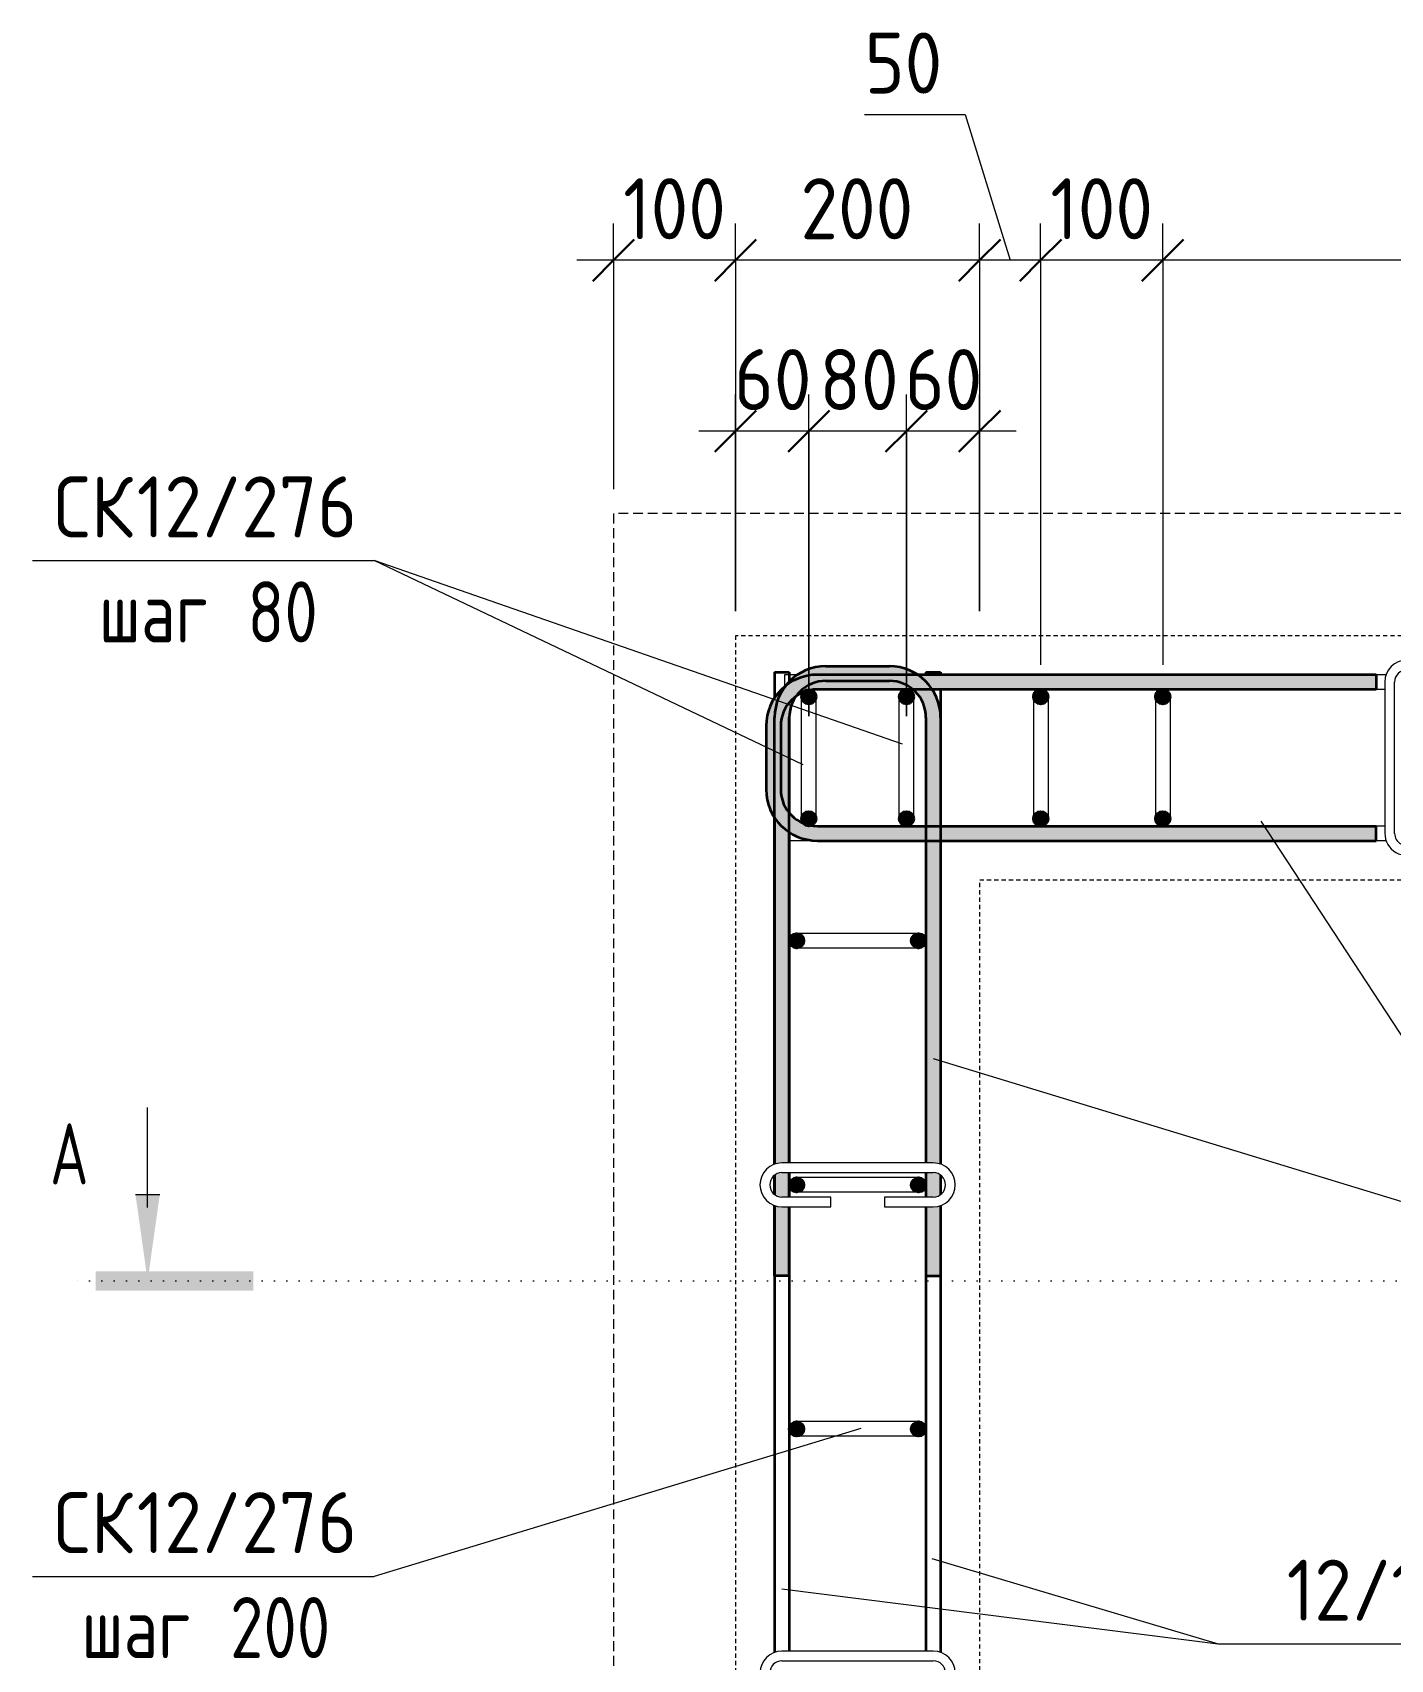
# Model space of a CAD drawing. Header units: millimetres. Extents: x -35194 to -15704, y -2621 to 78616.
# Drawn here: x -34856 to -33743, y 77186 to 78519 of the extents above; entities that cross this region are included whole.
import ezdxf

# ---------------------------------------------------------------- set-up
doc = ezdxf.new("R2010")
doc.units = ezdxf.units.MM
for name, pattern in [('01 Штриховая _4 мм_', [6, 3.5, -2.5]), ('01 Штриховая _8 мм_', [12, 8, -4]), ('04 Пунктир 10мм', [10, 0, -10])]:
    doc.linetypes.add(name, pattern=pattern)
for name, color, linetype, lineweight in [('AA_Dim', 7, 'Continuous', 9), ('AA_Dim-20', 7, 'Continuous', 9), ('AA_Oformlenie', 7, 'Continuous', 9), ('AA_Razrez', 7, 'Continuous', 9), ('AA_Vinoska', 7, 'Continuous', 9), ('KR_Armatura', 7, 'Continuous', 20), ('KR_Armatura_Tonkie', 7, 'Continuous', 20)]:
    doc.layers.add(name, color=color, linetype=linetype, lineweight=lineweight)
doc.layers.add('AF_Stena_Опалубка', color=7, linetype='Continuous', lineweight=20, true_color=0x0063c6)
doc.layers.add('KR_Fundament', color=7, linetype='Continuous', lineweight=20, true_color=0x804000)
doc.styles.add('ISOCPEUR', font='isocpeur.TTF', dxfattribs={"width": 0.7, "height": 50})
doc.styles.add('ISOCPEUR_1', font='isocpeur.TTF', dxfattribs={"width": 0.9, "height": 50})
doc.styles.add('ISOCPEUR_2', font='isocpeur.TTF', dxfattribs={"width": 0.8, "height": 50})
doc.dimstyles.new('00_Точн_3_знака__прозр_', dxfattribs={"dimscale": 304.8, "dimtxt": 50.137748, "dimasz": 0.111549, "dimexe": 0.098425, "dimexo": 0.065617, "dimgap": 0.006562, "dimtad": 1, "dimdec": 3, "dimrnd": 0.001, "dimdsep": 46, "dimtxsty": 'ISOCPEUR_1', "dimblk1": 'OBLIQUE', "dimblk2": 'OBLIQUE', "dimsah": 1, "dimcen": 0.09, "dimdle": 0.098425, "dimazin": 0, "dimtfac": 1, "dimtdec": 4, "dimtix": 1, "dimtmove": 0, "dimatfit": 3, "dimfxl": 1, "dimtvp": 1, "dimtolj": 1, "dimtzin": 0, "dimlwd": 18, "dimlwe": 18, "dimarcsym": 2})
doc.dimstyles.new('00_Точн_3_знака__прозр__1', dxfattribs={"dimscale": 304.8, "dimtxt": 50.137748, "dimasz": 0.111549, "dimexe": 0.098425, "dimexo": 0.065617, "dimgap": 0.006562, "dimtad": 1, "dimdec": 3, "dimrnd": 0.001, "dimdsep": 46, "dimtxsty": 'ISOCPEUR_1', "dimblk1": 'OBLIQUE', "dimblk2": 'OBLIQUE', "dimsah": 1, "dimcen": 0.09, "dimdle": 0.098425, "dimazin": 0, "dimtfac": 1, "dimtdec": 4, "dimtix": 1, "dimtmove": 1, "dimatfit": 3, "dimfxl": 1, "dimtvp": 1, "dimtolj": 1, "dimtzin": 0, "dimlwd": 18, "dimlwe": 18, "dimarcsym": 2})

# ---------------------------------------------------------------- blocks, each defined once
blk = doc.blocks.new('079_Шпилька _ЭлУзла_ - d8 А240-3872181-План армирования стен')
at = {"layer": 'AA_Oformlenie'}
for p, q in [((40, 18), (0, 18)), ((40, 10), (40, 18)), ((124, 18), (84, 18)), ((84, 18), (84, 10)), ((0, 10), (40, 10)), ((84, 10), (124, 10)), ((124, -10), (0, -10)), ((0, -18), (124, -18))]:
    blk.add_line(p, q, dxfattribs=at)
for centre, radius, start, end in [((0, 0), 18, 90, 270), ((124, 0), 18, 270, 90), ((0, 0), 10, 90, 270), ((124, 0), 10, 270, 90)]:
    blk.add_arc(centre, radius, start, end, dxfattribs=at)
blk = doc.blocks.new('Разрез - Номер узла_ сзади-394133-План армирования стен')
at = {"layer": 'AA_Razrez'}
for points in [[(7.329, 0.404), (7.329, -0.394), (0.873, -0.394), (0.873, 0.404)], [(3.497, -3.533), (2.503, -3.533), (3, 0)]]:
    blk.add_hatch(color=256, dxfattribs=at).paths.add_polyline_path(points)
for p, q in [((3, -3), (3, -7.096)), ((2.503, -3.533), (3.497, -3.533))]:
    blk.add_line(p, q, dxfattribs=at)
blk = doc.blocks.new('DIMBLOCK10-План армирования стен')
at = {"layer": 'AA_Dim-20', "color": 30, "lineweight": 18, "true_color": 0xff8000, "transparency": 16777216}
for p, q in [((-34030.1, 78332.6), (-34030.1, 78362.6)), ((-33930.1, 78332.6), (-33930.1, 78362.6)), ((-31930.1, 78332.6), (-31930.1, 78362.6)), ((-34030.1, 78332.6), (-34030.1, 78001)), ((-31930.1, 78332.6), (-33930.1, 78332.6)), ((-33930.1, 78332.6), (-33930.1, 78001)), ((-31930.1, 78332.6), (-31930.1, 78001))]:
    blk.add_line(p, q, dxfattribs=at)
at = {"layer": 'AA_Dim-20', "color": 30, "lineweight": 30, "true_color": 0xff8000, "transparency": 16777216}
for p, q in [((-34030.1, 78332.6), (-34013.1, 78349.6)), ((-33930.1, 78332.6), (-33913.1, 78349.6)), ((-31930.1, 78332.6), (-31913.1, 78349.6)), ((-34030.1, 78332.6), (-34047.1, 78315.6)), ((-33930.1, 78332.6), (-33947.1, 78315.6)), ((-31930.1, 78332.6), (-31947.1, 78315.6))]:
    blk.add_line(p, q, dxfattribs=at)
at = {"layer": 'AA_Dim-20', "color": 0, "lineweight": 18, "transparency": 16777216, "insert": (-33097, 78399.8), "char_height": 50, "width": 400.724, "attachment_point": 1, "line_spacing_factor": 1.135194, "style": 'ISOCPEUR_1'}
blk.add_mtext('10х200=2000', dxfattribs=at)
blk = doc.blocks.new('_None')
blk = doc.blocks.new('DIMBLOCK11-План армирования стен')
at = {"layer": 'AA_Dim-20', "color": 30, "lineweight": 18, "true_color": 0xff8000, "transparency": 16777216}
for p, q in [((-34080.1, 78332.6), (-34080.1, 78362.6)), ((-34030.1, 78332.6), (-34030.1, 78362.6)), ((-33930.1, 78332.6), (-33930.1, 78362.6)), ((-34080.1, 78332.6), (-34080.1, 78045)), ((-33930.1, 78332.6), (-34030.1, 78332.6)), ((-34030.1, 78332.6), (-34030.1, 78001)), ((-33930.1, 78332.6), (-33930.1, 78001))]:
    blk.add_line(p, q, dxfattribs=at)
at = {"layer": 'AA_Dim-20', "color": 30, "lineweight": 30, "true_color": 0xff8000, "transparency": 16777216}
for p, q in [((-34080.1, 78332.6), (-34063.1, 78349.6)), ((-34030.1, 78332.6), (-34013.1, 78349.6)), ((-33930.1, 78332.6), (-33913.1, 78349.6)), ((-34080.1, 78332.6), (-34097.1, 78315.6)), ((-34030.1, 78332.6), (-34047.1, 78315.6)), ((-33930.1, 78332.6), (-33947.1, 78315.6))]:
    blk.add_line(p, q, dxfattribs=at)
at = {"layer": 'AA_Dim-20', "color": 0, "lineweight": 18, "transparency": 16777216, "insert": (-34022.2, 78399.8), "char_height": 50, "width": 101.032, "attachment_point": 1, "line_spacing_factor": 1.135194, "style": 'ISOCPEUR_1'}
blk.add_mtext('100', dxfattribs=at)
blk = doc.blocks.new('DIMBLOCK12-План армирования стен')
at = {"layer": 'AA_Dim-20', "color": 30, "lineweight": 18, "true_color": 0xff8000, "transparency": 16777216}
for p, q in [((-34174.3, 78452.1), (-34091.9, 78452.1)), ((-34091.9, 78452.1), (-34055.1, 78332.6)), ((-34280.1, 78332.6), (-34280.1, 78362.6)), ((-34080.1, 78332.6), (-34080.1, 78362.6)), ((-34030.1, 78332.6), (-34030.1, 78362.6)), ((-34280.1, 78332.6), (-34280.1, 78045)), ((-34030.1, 78332.6), (-34080.1, 78332.6)), ((-34080.1, 78332.6), (-34080.1, 78045)), ((-34030.1, 78332.6), (-34030.1, 78001))]:
    blk.add_line(p, q, dxfattribs=at)
at = {"layer": 'AA_Dim-20', "color": 30, "lineweight": 30, "true_color": 0xff8000, "transparency": 16777216}
for p, q in [((-34280.1, 78332.6), (-34263.1, 78349.6)), ((-34080.1, 78332.6), (-34063.1, 78349.6)), ((-34030.1, 78332.6), (-34013.1, 78349.6)), ((-34280.1, 78332.6), (-34297.1, 78315.6)), ((-34080.1, 78332.6), (-34097.1, 78315.6)), ((-34030.1, 78332.6), (-34047.1, 78315.6))]:
    blk.add_line(p, q, dxfattribs=at)
at = {"layer": 'AA_Dim-20', "color": 0, "lineweight": 18, "transparency": 16777216, "insert": (-34174.3, 78519.2), "char_height": 50, "width": 74.923, "attachment_point": 1, "line_spacing_factor": 1.135194, "style": 'ISOCPEUR_1'}
blk.add_mtext('50', dxfattribs=at)
blk = doc.blocks.new('DIMBLOCK13-План армирования стен')
at = {"layer": 'AA_Dim-20', "color": 30, "lineweight": 18, "true_color": 0xff8000, "transparency": 16777216}
for p, q in [((-34380.1, 78332.6), (-34380.1, 78362.6)), ((-34280.1, 78332.6), (-34280.1, 78362.6)), ((-34080.1, 78332.6), (-34080.1, 78362.6)), ((-34380.1, 78332.6), (-34380.1, 78145)), ((-34080.1, 78332.6), (-34280.1, 78332.6)), ((-34280.1, 78332.6), (-34280.1, 78045)), ((-34080.1, 78332.6), (-34080.1, 78045))]:
    blk.add_line(p, q, dxfattribs=at)
at = {"layer": 'AA_Dim-20', "color": 30, "lineweight": 30, "true_color": 0xff8000, "transparency": 16777216}
for p, q in [((-34380.1, 78332.6), (-34363.1, 78349.6)), ((-34280.1, 78332.6), (-34263.1, 78349.6)), ((-34080.1, 78332.6), (-34063.1, 78349.6)), ((-34380.1, 78332.6), (-34397.1, 78315.6)), ((-34280.1, 78332.6), (-34297.1, 78315.6)), ((-34080.1, 78332.6), (-34097.1, 78315.6))]:
    blk.add_line(p, q, dxfattribs=at)
at = {"layer": 'AA_Dim-20', "color": 0, "lineweight": 18, "transparency": 16777216, "insert": (-34226.9, 78399.8), "char_height": 50, "width": 112.384, "attachment_point": 1, "line_spacing_factor": 1.135194, "style": 'ISOCPEUR_1'}
blk.add_mtext('200', dxfattribs=at)
blk = doc.blocks.new('DIMBLOCK14-План армирования стен')
at = {"layer": 'AA_Dim-20', "color": 30, "lineweight": 18, "true_color": 0xff8000, "transparency": 16777216}
for p, q in [((-34380.1, 78332.6), (-34380.1, 78362.6)), ((-34280.1, 78332.6), (-34280.1, 78362.6)), ((-34280.1, 78332.6), (-34410.1, 78332.6)), ((-34380.1, 78332.6), (-34380.1, 78145)), ((-34280.1, 78332.6), (-34280.1, 78045))]:
    blk.add_line(p, q, dxfattribs=at)
at = {"layer": 'AA_Dim-20', "color": 30, "lineweight": 30, "true_color": 0xff8000, "transparency": 16777216}
for p, q in [((-34380.1, 78332.6), (-34363.1, 78349.6)), ((-34280.1, 78332.6), (-34263.1, 78349.6)), ((-34380.1, 78332.6), (-34397.1, 78315.6)), ((-34280.1, 78332.6), (-34297.1, 78315.6))]:
    blk.add_line(p, q, dxfattribs=at)
at = {"layer": 'AA_Dim-20', "color": 0, "lineweight": 18, "transparency": 16777216, "insert": (-34372.2, 78399.8), "char_height": 50, "width": 101.032, "attachment_point": 1, "line_spacing_factor": 1.135194, "style": 'ISOCPEUR_1'}
blk.add_mtext('100', dxfattribs=at)
blk = doc.blocks.new('DIMBLOCK43-План армирования стен')
at = {"layer": 'AA_Dim-20', "color": 30, "lineweight": 18, "true_color": 0xff8000, "transparency": 16777216}
for p, q in [((-34140.1, 77959), (-34140.1, 78222.6)), ((-34080.1, 78045), (-34080.1, 78222.6)), ((-34050.1, 78192.6), (-34140.1, 78192.6)), ((-34140.1, 78192.6), (-34140.1, 77959)), ((-34080.1, 78192.6), (-34080.1, 78045))]:
    blk.add_line(p, q, dxfattribs=at)
at = {"layer": 'AA_Dim-20', "color": 30, "lineweight": 30, "true_color": 0xff8000, "transparency": 16777216}
for p, q in [((-34140.1, 78192.6), (-34123.1, 78209.6)), ((-34080.1, 78192.6), (-34063.1, 78209.6)), ((-34140.1, 78192.6), (-34157.1, 78175.6)), ((-34080.1, 78192.6), (-34097.1, 78175.6))]:
    blk.add_line(p, q, dxfattribs=at)
at = {"layer": 'AA_Dim-20', "color": 0, "lineweight": 18, "transparency": 16777216, "insert": (-34141.3, 78259.8), "char_height": 50, "width": 74.923, "attachment_point": 1, "line_spacing_factor": 1.135194, "style": 'ISOCPEUR_1'}
blk.add_mtext('60', dxfattribs=at)
blk = doc.blocks.new('_Oblique')
at = {"color": 0, "linetype": 'ByBlock', "lineweight": -2}
blk.add_line((-0.5, -0.5), (0.5, 0.5), dxfattribs=at)
blk = doc.blocks.new('DIMBLOCK44-План армирования стен')
at = {"layer": 'AA_Dim-20', "color": 30, "lineweight": 18, "true_color": 0xff8000, "transparency": 16777216}
for p, q in [((-34220.1, 77959), (-34220.1, 78222.6)), ((-34140.1, 77959), (-34140.1, 78222.6)), ((-34140.1, 78192.6), (-34220.1, 78192.6)), ((-34220.1, 78192.6), (-34220.1, 77959)), ((-34140.1, 78192.6), (-34140.1, 77959))]:
    blk.add_line(p, q, dxfattribs=at)
at = {"layer": 'AA_Dim-20', "color": 30, "lineweight": 30, "true_color": 0xff8000, "transparency": 16777216}
for p, q in [((-34220.1, 78192.6), (-34203.1, 78209.6)), ((-34140.1, 78192.6), (-34123.1, 78209.6)), ((-34220.1, 78192.6), (-34237.1, 78175.6)), ((-34140.1, 78192.6), (-34157.1, 78175.6))]:
    blk.add_line(p, q, dxfattribs=at)
at = {"layer": 'AA_Dim-20', "color": 0, "lineweight": 18, "transparency": 16777216, "insert": (-34211.3, 78259.8), "char_height": 50, "width": 74.923, "attachment_point": 1, "line_spacing_factor": 1.135194, "style": 'ISOCPEUR_1'}
blk.add_mtext('80', dxfattribs=at)
blk = doc.blocks.new('DIMBLOCK45-План армирования стен')
at = {"layer": 'AA_Dim-20', "color": 30, "lineweight": 18, "true_color": 0xff8000, "transparency": 16777216}
for p, q in [((-34280.1, 78045), (-34280.1, 78222.6)), ((-34220.1, 77959), (-34220.1, 78222.6)), ((-34220.1, 78192.6), (-34310.1, 78192.6)), ((-34280.1, 78192.6), (-34280.1, 78045)), ((-34220.1, 78192.6), (-34220.1, 77959))]:
    blk.add_line(p, q, dxfattribs=at)
at = {"layer": 'AA_Dim-20', "color": 30, "lineweight": 30, "true_color": 0xff8000, "transparency": 16777216}
for p, q in [((-34280.1, 78192.6), (-34263.1, 78209.6)), ((-34220.1, 78192.6), (-34203.1, 78209.6)), ((-34280.1, 78192.6), (-34297.1, 78175.6)), ((-34220.1, 78192.6), (-34237.1, 78175.6))]:
    blk.add_line(p, q, dxfattribs=at)
at = {"layer": 'AA_Dim-20', "color": 0, "lineweight": 18, "transparency": 16777216, "insert": (-34281.3, 78259.8), "char_height": 50, "width": 74.923, "attachment_point": 1, "line_spacing_factor": 1.135194, "style": 'ISOCPEUR_1'}
blk.add_mtext('60', dxfattribs=at)
blk = doc.blocks.new('042_М_Арматуры - Диам длина поз _ Шаг-2260295-План армирования стен')
at = {"layer": 'AA_Vinoska'}
blk.add_line((-7, 0), (7, 0), dxfattribs=at)

msp = doc.modelspace()

# ---------------------------------------------------------------- hatches: boundary and pattern name
at = {"layer": 'KR_Armatura', "lineweight": 35}
h = msp.add_hatch(color=256, dxfattribs=at)
edge = h.paths.add_edge_path()
edge.add_arc((-34220.0616, 77975), 6, 0, 360)
for points in [[(-34217.0616, 77969.8038), (-34214.0616, 77975), (-34217.0616, 77980.1962), (-34223.0616, 77980.1962), (-34226.0616, 77975), (-34223.0616, 77969.8038)], [(-34137.0616, 77969.8038), (-34134.0616, 77975), (-34137.0616, 77980.1962), (-34143.0616, 77980.1962), (-34146.0616, 77975), (-34143.0616, 77969.8038)], [(-34033.0616, 77969.8038), (-34027.0616, 77969.8038), (-34024.0616, 77975), (-34027.0616, 77980.1962), (-34033.0616, 77980.1962), (-34036.0616, 77975), (-34035.879, 77974.6836)], [(-33933.0616, 77969.8038), (-33927.0616, 77969.8038), (-33924.0616, 77975), (-33927.0616, 77980.1962), (-33933.0616, 77980.1962), (-33936.0616, 77975), (-33935.879, 77974.6836)], [(-34223.0616, 77869.8038), (-34217.0616, 77869.8038), (-34214.0616, 77875), (-34217.0616, 77880.1962), (-34223.0616, 77880.1962), (-34226.0616, 77875)], [(-34143.0616, 77869.8038), (-34137.0616, 77869.8038), (-34134.0616, 77875), (-34137.0616, 77880.1962), (-34143.0616, 77880.1962), (-34146.0616, 77875)], [(-34033.0616, 77869.8038), (-34027.0616, 77869.8038), (-34024.0616, 77875), (-34027.0616, 77880.1962), (-34033.0616, 77880.1962), (-34036.0616, 77875)], [(-33933.0616, 77869.8038), (-33927.0616, 77869.8038), (-33924.0616, 77875), (-33927.0616, 77880.1962), (-33933.0616, 77880.1962), (-33936.0616, 77875)], [(-34230.0616, 77769), (-34224.8655, 77772), (-34224.8655, 77778), (-34230.0616, 77781), (-34235.2578, 77778), (-34235.2578, 77772)], [(-34130.0616, 77769), (-34124.8655, 77772), (-34124.8655, 77778), (-34130.0616, 77781), (-34135.2578, 77778), (-34135.2578, 77772)], [(-34230.0616, 77569), (-34224.8655, 77572), (-34224.8655, 77578), (-34230.0616, 77581), (-34235.2578, 77578), (-34235.2578, 77572)], [(-34130.0616, 77569), (-34124.8655, 77572), (-34124.8655, 77578), (-34130.0616, 77581), (-34135.2578, 77578), (-34135.2578, 77572)], [(-34230.0616, 77369), (-34224.8655, 77372), (-34224.8655, 77378), (-34230.0616, 77381), (-34235.2578, 77378), (-34235.2578, 77372)], [(-34130.0616, 77369), (-34124.8655, 77372), (-34124.8655, 77378), (-34130.0616, 77381), (-34135.2578, 77378), (-34135.2578, 77372)]]:
    msp.add_hatch(color=256, dxfattribs=at).paths.add_polyline_path(points)
h = msp.add_hatch(color=256, dxfattribs=at)
edge = h.paths.add_edge_path()
edge.add_arc((-34140.0616, 77975), 6, 0, 360)
h = msp.add_hatch(color=256, dxfattribs=at)
edge = h.paths.add_edge_path()
edge.add_arc((-34030.0616, 77975), 6, 0, 360)
h = msp.add_hatch(color=256, dxfattribs=at)
edge = h.paths.add_edge_path()
edge.add_arc((-33930.0616, 77975), 6, 0, 360)
h = msp.add_hatch(color=256, dxfattribs=at)
edge = h.paths.add_edge_path()
edge.add_arc((-34220.0616, 77875), 6, 0, 360)
h = msp.add_hatch(color=256, dxfattribs=at)
edge = h.paths.add_edge_path()
edge.add_arc((-34140.0616, 77875), 6, 0, 360)
h = msp.add_hatch(color=256, dxfattribs=at)
edge = h.paths.add_edge_path()
edge.add_arc((-34030.0616, 77875), 6, 0, 360)
h = msp.add_hatch(color=256, dxfattribs=at)
edge = h.paths.add_edge_path()
edge.add_arc((-33930.0616, 77875), 6, 0, 360)
h = msp.add_hatch(color=256, dxfattribs=at)
edge = h.paths.add_edge_path()
edge.add_arc((-34230.0616, 77775), 6, 0, 360)
h = msp.add_hatch(color=256, dxfattribs=at)
edge = h.paths.add_edge_path()
edge.add_arc((-34130.0616, 77775), 6, 0, 360)
h = msp.add_hatch(color=256, dxfattribs=at)
edge = h.paths.add_edge_path()
edge.add_arc((-34230.0616, 77575), 6, 0, 360)
h = msp.add_hatch(color=256, dxfattribs=at)
edge = h.paths.add_edge_path()
edge.add_arc((-34130.0616, 77575), 6, 0, 360)
h = msp.add_hatch(color=256, dxfattribs=at)
edge = h.paths.add_edge_path()
edge.add_arc((-34230.0616, 77375), 6, 0, 360)
h = msp.add_hatch(color=256, dxfattribs=at)
edge = h.paths.add_edge_path()
edge.add_arc((-34130.0616, 77375), 6, 0, 360)
at = {"layer": 'KR_Armatura_Tonkie'}
for points in [[(-34236.0616, 77958), (-34235.0394, 77965.7646), (-34232.0424, 77973), (-34227.2748, 77979.2132), (-34221.0616, 77983.9808), (-34213.8262, 77986.9778), (-34206.0616, 77988), (-34206.0616, 78000), (-34216.932, 77998.5689), (-34227.0616, 77994.3731), (-34235.7601, 77987.6985), (-34242.4347, 77979), (-34246.6305, 77968.8704), (-34248.0616, 77958)], [(-34206.0616, 77988), (-34154.0616, 77988), (-34154.0616, 78000), (-34206.0616, 78000)], [(-34124.0616, 77958), (-34112.0616, 77958), (-34113.4927, 77968.8704), (-34117.6885, 77979), (-34124.3631, 77987.6985), (-34133.0616, 77994.3731), (-34143.1912, 77998.5689), (-34154.0616, 78000), (-34154.0616, 77988), (-34146.297, 77986.9778), (-34139.0616, 77983.9808), (-34132.8484, 77979.2132), (-34128.0808, 77973), (-34125.0838, 77965.7646)], [(-34243.0616, 77951), (-34242.0394, 77958.7646), (-34239.0424, 77966), (-34234.2748, 77972.2132), (-34228.0616, 77976.9808), (-34220.8262, 77979.9778), (-34213.0616, 77981), (-34213.0616, 77993), (-34223.932, 77991.5689), (-34234.0616, 77987.3731), (-34242.7601, 77980.6985), (-34249.4347, 77972), (-34253.6305, 77961.8704), (-34255.0616, 77951)], [(-34213.0616, 77981), (-33755.0616, 77981), (-33755.0616, 77993), (-34213.0616, 77993)], [(-34243.0616, 77899), (-34243.0616, 77951), (-34255.0616, 77951), (-34255.0616, 77899)], [(-34213.0616, 77857), (-34213.0616, 77869), (-34220.8262, 77870.0222), (-34228.0616, 77873.0192), (-34234.2748, 77877.7868), (-34239.0424, 77884), (-34242.0394, 77891.2354), (-34243.0616, 77899), (-34255.0616, 77899), (-34253.6305, 77888.1296), (-34249.4347, 77878), (-34242.7601, 77869.3015), (-34234.0616, 77862.6269), (-34223.932, 77858.4311)], [(-34042.6917, 77857), (-33755.0616, 77857), (-33755.0616, 77869), (-34213.0616, 77869), (-34213.0616, 77857), (-34191.783, 77857)]]:
    msp.add_hatch(color=256, dxfattribs=at).paths.add_polyline_path(points)
h = msp.add_hatch(color=256, dxfattribs=at)
h.paths.add_polyline_path([(-34248.0616, 77500.5), (-34236.0616, 77500.5), (-34236.0616, 77557), (-34242.0616, 77557), (-34247.0616, 77557.7547), (-34248.0616, 77558.1689), (-34248.0616, 77545.3983)])
h.paths.add_polyline_path([(-34236.0616, 77565), (-34236.0616, 77585), (-34242.0616, 77585), (-34244.6498, 77584.6593), (-34247.0616, 77583.6603), (-34248.0616, 77582.8929), (-34248.0616, 77567.1071), (-34246.7204, 77566.1984), (-34244.6498, 77565.3407), (-34242.0616, 77565)])
h.paths.add_polyline_path([(-34248.0616, 77591.8311), (-34246.7204, 77592.3867), (-34242.0616, 77593), (-34236.0616, 77593), (-34236.0616, 77958), (-34248.0616, 77958), (-34248.0616, 77592.3867)])
h = msp.add_hatch(color=256, dxfattribs=at)
h.paths.add_polyline_path([(-34112.0616, 77500.5), (-34112.0616, 77558.1689), (-34113.4029, 77557.6133), (-34118.0616, 77557), (-34124.0616, 77557), (-34124.0616, 77500.5)])
h.paths.add_polyline_path([(-34124.0616, 77565), (-34117.2374, 77565.1085), (-34115.4734, 77565.3407), (-34113.0616, 77566.3397), (-34112.0616, 77567.1071), (-34112.0616, 77582.8929), (-34113.4029, 77583.8016), (-34115.4734, 77584.6593), (-34118.0616, 77585), (-34124.0616, 77585), (-34124.0616, 77565.3407)])
h.paths.add_polyline_path([(-34112.0616, 77591.8311), (-34112.0616, 77958), (-34124.0616, 77958), (-34124.0616, 77593), (-34117.2374, 77592.8915), (-34113.0616, 77592.2453)])

# ---------------------------------------------------------------- linework, layer by layer
at = {"layer": 'AA_Razrez', "color": 7, "linetype": '04 Пунктир 10мм', "true_color": 0xffffff}
msp.add_line((-29617.9501, 77496.3546), (-34821.7955, 77496.3546), dxfattribs=at)
at = {"layer": 'AA_Vinoska'}
for p, q in [((-34224.6164, 77919.0615), (-34576.1064, 78086.4769)), ((-34143.287, 77936.0839), (-34576.1064, 78086.4769)), ((-33849.7639, 77873.1274), (-33623.3201, 77527.5203)), ((-34118.0616, 77678.6228), (-33623.3201, 77527.5203)), ((-34177.2997, 77375.2734), (-34576.1064, 77254.2314)), ((-34119.2657, 77268.9512), (-33884.7707, 77198.8735)), ((-34242.0616, 77243.9845), (-33884.7707, 77198.8735))]:
    msp.add_line(p, q, dxfattribs=at)
at = {"layer": 'AF_Stena_Опалубка', "linetype": '01 Штриховая _4 мм_'}
for p, q in [((-34280.0616, 78025), (-34280.0616, 76335)), ((-34080.0616, 78025), (-34280.0616, 78025)), ((-31880.0616, 78025), (-34080.0616, 78025)), ((-34080.0616, 77825), (-31880.0616, 77825)), ((-34080.0616, 76535), (-34080.0616, 77825))]:
    msp.add_line(p, q, dxfattribs=at)
at = {"layer": 'KR_Armatura', "lineweight": 35}
for p, q in [((-34223.0616, 77980.1962), (-34226.0616, 77975)), ((-34226.0616, 77975), (-34223.0616, 77969.8038)), ((-34217.0616, 77980.1962), (-34223.0616, 77980.1962)), ((-34214.0616, 77975), (-34217.0616, 77980.1962)), ((-34217.0616, 77969.8038), (-34214.0616, 77975)), ((-34143.0616, 77980.1962), (-34146.0616, 77975)), ((-34146.0616, 77975), (-34143.0616, 77969.8038)), ((-34137.0616, 77980.1962), (-34143.0616, 77980.1962)), ((-34134.0616, 77975), (-34137.0616, 77980.1962)), ((-34137.0616, 77969.8038), (-34134.0616, 77975)), ((-34033.0616, 77980.1962), (-34036.0616, 77975)), ((-34036.0616, 77975), (-34035.879, 77974.6836)), ((-34035.879, 77974.6836), (-34033.0616, 77969.8038)), ((-34027.0616, 77980.1962), (-34033.0616, 77980.1962)), ((-34024.0616, 77975), (-34027.0616, 77980.1962)), ((-34027.0616, 77969.8038), (-34024.0616, 77975)), ((-33933.0616, 77980.1962), (-33936.0616, 77975)), ((-33936.0616, 77975), (-33935.879, 77974.6836)), ((-33935.879, 77974.6836), (-33933.0616, 77969.8038)), ((-33927.0616, 77980.1962), (-33933.0616, 77980.1962)), ((-33924.0616, 77975), (-33927.0616, 77980.1962)), ((-33927.0616, 77969.8038), (-33924.0616, 77975)), ((-34223.0616, 77969.8038), (-34217.0616, 77969.8038)), ((-34143.0616, 77969.8038), (-34137.0616, 77969.8038)), ((-34033.0616, 77969.8038), (-34027.0616, 77969.8038)), ((-33933.0616, 77969.8038), (-33927.0616, 77969.8038)), ((-34223.0616, 77880.1962), (-34226.0616, 77875)), ((-34217.0616, 77880.1962), (-34223.0616, 77880.1962)), ((-34214.0616, 77875), (-34217.0616, 77880.1962)), ((-34143.0616, 77880.1962), (-34146.0616, 77875)), ((-34137.0616, 77880.1962), (-34143.0616, 77880.1962)), ((-34134.0616, 77875), (-34137.0616, 77880.1962)), ((-34033.0616, 77880.1962), (-34036.0616, 77875)), ((-34027.0616, 77880.1962), (-34033.0616, 77880.1962)), ((-34024.0616, 77875), (-34027.0616, 77880.1962)), ((-33933.0616, 77880.1962), (-33936.0616, 77875)), ((-33927.0616, 77880.1962), (-33933.0616, 77880.1962)), ((-33924.0616, 77875), (-33927.0616, 77880.1962)), ((-34226.0616, 77875), (-34223.0616, 77869.8038)), ((-34223.0616, 77869.8038), (-34217.0616, 77869.8038)), ((-34217.0616, 77869.8038), (-34214.0616, 77875)), ((-34146.0616, 77875), (-34143.0616, 77869.8038)), ((-34143.0616, 77869.8038), (-34137.0616, 77869.8038)), ((-34137.0616, 77869.8038), (-34134.0616, 77875)), ((-34036.0616, 77875), (-34033.0616, 77869.8038)), ((-34033.0616, 77869.8038), (-34027.0616, 77869.8038)), ((-34027.0616, 77869.8038), (-34024.0616, 77875)), ((-33936.0616, 77875), (-33933.0616, 77869.8038)), ((-33933.0616, 77869.8038), (-33927.0616, 77869.8038)), ((-33927.0616, 77869.8038), (-33924.0616, 77875)), ((-34230.0616, 77781), (-34235.2578, 77778)), ((-34235.2578, 77778), (-34235.2578, 77772)), ((-34235.2578, 77772), (-34230.0616, 77769)), ((-34224.8655, 77778), (-34230.0616, 77781)), ((-34230.0616, 77769), (-34224.8655, 77772)), ((-34224.8655, 77772), (-34224.8655, 77778)), ((-34130.0616, 77781), (-34135.2578, 77778)), ((-34135.2578, 77778), (-34135.2578, 77772)), ((-34135.2578, 77772), (-34130.0616, 77769)), ((-34124.8655, 77778), (-34130.0616, 77781)), ((-34130.0616, 77769), (-34124.8655, 77772)), ((-34124.8655, 77772), (-34124.8655, 77778)), ((-34230.0616, 77581), (-34235.2578, 77578)), ((-34235.2578, 77578), (-34235.2578, 77572)), ((-34235.2578, 77572), (-34230.0616, 77569)), ((-34224.8655, 77578), (-34230.0616, 77581)), ((-34230.0616, 77569), (-34224.8655, 77572)), ((-34224.8655, 77572), (-34224.8655, 77578)), ((-34130.0616, 77581), (-34135.2578, 77578)), ((-34135.2578, 77578), (-34135.2578, 77572)), ((-34135.2578, 77572), (-34130.0616, 77569)), ((-34124.8655, 77578), (-34130.0616, 77581)), ((-34130.0616, 77569), (-34124.8655, 77572)), ((-34124.8655, 77572), (-34124.8655, 77578)), ((-34230.0616, 77381), (-34235.2578, 77378)), ((-34235.2578, 77378), (-34235.2578, 77372)), ((-34235.2578, 77372), (-34230.0616, 77369)), ((-34224.8655, 77378), (-34230.0616, 77381)), ((-34230.0616, 77369), (-34224.8655, 77372)), ((-34224.8655, 77372), (-34224.8655, 77378)), ((-34130.0616, 77381), (-34135.2578, 77378)), ((-34135.2578, 77378), (-34135.2578, 77372)), ((-34135.2578, 77372), (-34130.0616, 77369)), ((-34124.8655, 77378), (-34130.0616, 77381)), ((-34130.0616, 77369), (-34124.8655, 77372)), ((-34124.8655, 77372), (-34124.8655, 77378))]:
    msp.add_line(p, q, dxfattribs=at)
for centre in [(-34220.0616, 77975), (-34140.0616, 77975), (-34030.0616, 77975), (-33930.0616, 77975), (-34220.0616, 77875), (-34140.0616, 77875), (-34030.0616, 77875), (-33930.0616, 77875), (-34230.0616, 77775), (-34130.0616, 77775), (-34230.0616, 77575), (-34130.0616, 77575), (-34230.0616, 77375), (-34130.0616, 77375)]:
    msp.add_circle(centre, 6, dxfattribs=at)
at = {"layer": 'KR_Armatura_Tonkie', "lineweight": 35}
for p, q in [((-34206.0616, 78000), (-34154.0616, 78000)), ((-34248.0616, 77995), (-34248.0616, 77973.7894)), ((-34248.0616, 77995), (-34236.0616, 77995)), ((-34236.0616, 77995), (-34236.0616, 77987.3055)), ((-33755.0616, 77993), (-34213.0616, 77993)), ((-34206.0616, 77988), (-34154.0616, 77988)), ((-34124.0616, 77995), (-34124.0616, 77993)), ((-34124.0616, 77995), (-34112.0616, 77995)), ((-34112.0616, 77995), (-34112.0616, 77993)), ((-33755.0616, 77993), (-33755.0616, 77981)), ((-33755.0616, 77981), (-34213.0616, 77981)), ((-34112.0616, 77981), (-34112.0616, 77869)), ((-34248.0616, 77591.8311), (-34248.0616, 77958)), ((-34236.0616, 77958), (-34236.0616, 77880.1154)), ((-34236.0616, 77593), (-34236.0616, 77958)), ((-34124.0616, 77958), (-34124.0616, 77869)), ((-34124.0616, 77958), (-34124.0616, 77593)), ((-34112.0616, 77958), (-34112.0616, 77591.8311)), ((-34255.0616, 77951), (-34255.0616, 77899)), ((-34243.0616, 77951), (-34243.0616, 77899)), ((-34248.0616, 77876.2106), (-34248.0616, 77591.8311)), ((-34213.0616, 77869), (-33755.0616, 77869)), ((-33755.0616, 77857), (-33755.0616, 77869)), ((-34236.0616, 77864.1616), (-34236.0616, 77593)), ((-34213.0616, 77857), (-33755.0616, 77857)), ((-34124.0616, 77857), (-34124.0616, 77593)), ((-34112.0616, 77857), (-34112.0616, 77591.8311)), ((-34236.0616, 77585), (-34236.0616, 77565)), ((-34236.0616, 77565), (-34236.0616, 77585)), ((-34124.0616, 77585), (-34124.0616, 77565)), ((-34124.0616, 77585), (-34124.0616, 77565)), ((-34248.0616, 77582.8929), (-34248.0616, 77567.1071)), ((-34248.0616, 77567.1071), (-34248.0616, 77582.8929)), ((-34112.0616, 77582.8929), (-34112.0616, 77567.1071)), ((-34112.0616, 77582.8929), (-34112.0616, 77567.1071)), ((-34248.0616, 77558.1689), (-34248.0616, 77191.8311)), ((-34248.0616, 77500.5), (-34248.0616, 77558.1689)), ((-34112.0616, 77558.1689), (-34112.0616, 77191.8311)), ((-34112.0616, 77558.1689), (-34112.0616, 77500.5)), ((-34236.0616, 77557), (-34236.0616, 77193)), ((-34236.0616, 77500.5), (-34236.0616, 77557)), ((-34124.0616, 77557), (-34124.0616, 77193)), ((-34124.0616, 77557), (-34124.0616, 77500.5)), ((-34236.0616, 77500.5), (-34248.0616, 77500.5)), ((-34124.0616, 77500.5), (-34112.0616, 77500.5))]:
    msp.add_line(p, q, dxfattribs=at)
at = {"layer": 'KR_Armatura_Tonkie'}
for p, q in [((-34228.851, 77993), (-34240.0616, 77993)), ((-34240.0616, 77993), (-34240.0616, 77982.7691)), ((-33746.8927, 77993), (-34131.2722, 77993)), ((-34226.0616, 77939), (-34226.0616, 77975)), ((-34214.0616, 77939), (-34214.0616, 77975)), ((-34135.177, 77981), (-34213.0616, 77981)), ((-34146.0616, 77939), (-34146.0616, 77975)), ((-34134.0616, 77939), (-34134.0616, 77975)), ((-33748.0616, 77981), (-34119.2232, 77981)), ((-34036.0616, 77975), (-34036.0616, 77939)), ((-34024.0616, 77975), (-34024.0616, 77939)), ((-33936.0616, 77975), (-33936.0616, 77939)), ((-33924.0616, 77975), (-33924.0616, 77939)), ((-34226.0616, 77911), (-34226.0616, 77939)), ((-34214.0616, 77911), (-34214.0616, 77939)), ((-34146.0616, 77911), (-34146.0616, 77939)), ((-34134.0616, 77911), (-34134.0616, 77939)), ((-34036.0616, 77939), (-34036.0616, 77911)), ((-34024.0616, 77939), (-34024.0616, 77911)), ((-33936.0616, 77939), (-33936.0616, 77911)), ((-33924.0616, 77939), (-33924.0616, 77911)), ((-34226.0616, 77875), (-34226.0616, 77911)), ((-34214.0616, 77875), (-34214.0616, 77911)), ((-34146.0616, 77875), (-34146.0616, 77911)), ((-34134.0616, 77875), (-34134.0616, 77911)), ((-34036.0616, 77911), (-34036.0616, 77875)), ((-34024.0616, 77911), (-34024.0616, 77875)), ((-33936.0616, 77911), (-33936.0616, 77875)), ((-33924.0616, 77911), (-33924.0616, 77875)), ((-34124.0616, 77869), (-34213.0616, 77869)), ((-33748.0616, 77869), (-34112.0616, 77869)), ((-34124.0616, 77857), (-34236.0616, 77857)), ((-33746.8927, 77857), (-34112.0616, 77857)), ((-34194.0616, 77781), (-34230.0616, 77781)), ((-34166.0616, 77781), (-34194.0616, 77781)), ((-34130.0616, 77781), (-34166.0616, 77781)), ((-34194.0616, 77769), (-34230.0616, 77769)), ((-34166.0616, 77769), (-34194.0616, 77769)), ((-34130.0616, 77769), (-34166.0616, 77769)), ((-34194.0616, 77581), (-34230.0616, 77581)), ((-34166.0616, 77581), (-34194.0616, 77581)), ((-34130.0616, 77581), (-34166.0616, 77581)), ((-34194.0616, 77569), (-34230.0616, 77569)), ((-34166.0616, 77569), (-34194.0616, 77569)), ((-34130.0616, 77569), (-34166.0616, 77569)), ((-34194.0616, 77381), (-34230.0616, 77381)), ((-34166.0616, 77381), (-34194.0616, 77381)), ((-34130.0616, 77381), (-34166.0616, 77381)), ((-34194.0616, 77369), (-34230.0616, 77369)), ((-34166.0616, 77369), (-34194.0616, 77369)), ((-34130.0616, 77369), (-34166.0616, 77369))]:
    msp.add_line(p, q, dxfattribs=at)
at = {"layer": 'KR_Armatura_Tonkie', "lineweight": 35}
for centre, radius, start, end in [((-34206.0616, 77958), 42, 90, 180), ((-34154.0616, 77958), 42, 0, 90), ((-34213.0616, 77951), 42, 90, 180), ((-34206.0616, 77958), 30, 90, 180), ((-34154.0616, 77958), 30, 360, 90), ((-34213.0616, 77951), 30, 90, 180), ((-34213.0616, 77899), 42, 180, 270), ((-34213.0616, 77899), 30, 180, 270)]:
    msp.add_arc(centre, radius, start, end, dxfattribs=at)
at = {"layer": 'KR_Armatura_Tonkie'}
for centre, start, end in [((-34220.0616, 77975), 150, 180), ((-34220.0616, 77975), 0, 65.2645714), ((-34140.0616, 77975), 0, 180), ((-34030.0616, 77975), 0, 180), ((-33930.0616, 77975), 0, 180), ((-34220.0616, 77875), 180, 210), ((-34220.0616, 77875), 294.7354286, 0), ((-34140.0616, 77875), 180, 0), ((-34030.0616, 77875), 180, 0), ((-33930.0616, 77875), 180, 0), ((-34230.0616, 77775), 90, 270), ((-34130.0616, 77775), 270, 90), ((-34230.0616, 77575), 90, 270), ((-34130.0616, 77575), 270, 90), ((-34230.0616, 77375), 90, 270), ((-34130.0616, 77375), 270, 90)]:
    msp.add_arc(centre, 6, start, end, dxfattribs=at)
at = {"layer": 'KR_Fundament', "linetype": '01 Штриховая _8 мм_'}
for p, q in [((-30180.0616, 78125), (-34380.0616, 78125)), ((-34380.0616, 78125), (-34380.0616, 76335))]:
    msp.add_line(p, q, dxfattribs=at)

# ---------------------------------------------------------------- block references
at = {"layer": 'AA_Oformlenie'}
for p, rotation in [((-33730.0616, 77987), 269.9999999999985), ((-34118.0616, 77575), 180), ((-34118.0616, 77175), 180)]:
    msp.add_blockref('079_Шпилька _ЭлУзла_ - d8 А240-3872181-План армирования стен', p, dxfattribs=dict(at, rotation=rotation))
at = {"layer": 'AA_Razrez', "extrusion": (0, 0, -1), "xscale": 19.99999999999999, "yscale": 19.99999999999999, "zscale": 19.99999999999999, "rotation": 180}
msp.add_blockref('Разрез - Номер узла_ сзади-394133-План армирования стен', (34821.7955, 77496.3546), dxfattribs=at)
at = {"layer": 'AA_Vinoska', "xscale": 19.99999999999999, "yscale": 19.99999999999999, "zscale": 19.99999999999999}
for p in [(-34716.1064, 78086.4769), (-34716.1064, 78086.4769), (-34716.1064, 77254.2314), (-33744.7707, 77198.8735)]:
    msp.add_blockref('042_М_Арматуры - Диам длина поз _ Шаг-2260295-План армирования стен', p, dxfattribs=at)

# ---------------------------------------------------------------- texts
at = {"layer": 'AA_Razrez', "insert": (-34841.734, 77625.3809), "char_height": 50, "width": 38.160325, "attachment_point": 1, "style": 'ISOCPEUR'}
msp.add_mtext('\\fISOCPEUR|b0|i0|c204|p34|;\\W.7;А', dxfattribs=at)
at = {"layer": 'AA_Vinoska', "char_height": 50, "attachment_point": 1}
for s, insert, width, style in [('СК', (-34838.5836, 78155.4818), 82.253137, 'ISOCPEUR_1'), ('СК', (-34838.5836, 78155.4818), 82.253137, 'ISOCPEUR_1'), ('12/276', (-34770.718, 78155.4818), 222.227775, 'ISOCPEUR_1'), ('12/276', (-34770.718, 78155.4818), 222.227775, 'ISOCPEUR_1'), (' 80', (-34705.4453, 78069.5008), 98.7679, 'ISOCPEUR_2'), (' 80', (-34705.4453, 78069.5008), 98.7679, 'ISOCPEUR_2'), ('шаг', (-34801.7536, 78069.5008), 116.7257, 'ISOCPEUR_2'), ('шаг', (-34801.7536, 78069.5008), 116.7257, 'ISOCPEUR_2'), ('СК', (-34838.5836, 77323.2364), 82.253137, 'ISOCPEUR_1'), ('12/276', (-34770.718, 77323.2364), 222.227775, 'ISOCPEUR_1'), ('12/163', (-33828.4579, 77267.8785), 210.683475, 'ISOCPEUR_1'), (' 200', (-34719.7653, 77237.2554), 133.4008, 'ISOCPEUR_2'), ('шаг', (-34816.0736, 77237.2554), 116.7257, 'ISOCPEUR_2')]:
    msp.add_mtext(s, dxfattribs=dict(at, insert=insert, width=width, style=style))

# ---------------------------------------------------------------- dimensions: what is measured, and where the dimension line sits
at = {"layer": 'AA_Dim', "color": 30, "lineweight": 18, "true_color": 0xff8000}
dim = msp.add_linear_dim(base=(-34080.0616, 78332.625), p1=(-34030.0616, 77981), p2=(-34080.0616, 78025), text='50', dimstyle='00_Точн_3_знака__прозр__1', override={"dimpost": '<>', "dimblk1": 'None', "dimblk2": 'None', "dimsah": 1, "dimfxl": 66.603303}, dxfattribs=at)
dim.commit()
dim.dimension.update_dxf_attribs({"geometry": 'DIMBLOCK12-План армирования стен', "text_midpoint": (-34136.8535, 78485.8571), "dimtype": 160})
for base, p1, p2, text, override, picture, middle in [((-34380.0616, 78332.625), (-34280.0616, 78025), (-34380.0616, 78125), '100', {"dimpost": '<>', "dimblk1": 'None', "dimblk2": 'None', "dimsah": 1, "dimfxl": 141.421356}, 'DIMBLOCK14-План армирования стен', (-34330.0616, 78359.625)), ((-34280.0616, 78332.625), (-34080.0616, 78025), (-34280.0616, 78025), '200', {"dimpost": '<>', "dimblk1": 'None', "dimblk2": 'None', "dimsah": 1, "dimfxl": 200}, 'DIMBLOCK13-План армирования стен', (-34180.0616, 78359.625)), ((-34030.0616, 78332.625), (-33930.0616, 77981), (-34030.0616, 77981), '100', {"dimpost": '<>', "dimblk1": 'None', "dimblk2": 'None', "dimsah": 1, "dimfxl": 100}, 'DIMBLOCK11-План армирования стен', (-33980.0616, 78359.625)), ((-33930.0616, 78332.625), (-31930.0616, 77981), (-33930.0616, 77981), '10х200=2000', {"dimpost": '<>', "dimblk1": 'None', "dimblk2": 'None', "dimsah": 1, "dimfxl": 2000}, 'DIMBLOCK10-План армирования стен', (-32930.0616, 78359.625))]:
    dim = msp.add_linear_dim(base=base, p1=p1, p2=p2, text=text, dimstyle='00_Точн_3_знака__прозр_', override=override, dxfattribs=at)
    dim.commit()
    dim.dimension.update_dxf_attribs({"geometry": picture, "text_midpoint": middle})
for base, p1, p2, override, picture, middle in [((-34280.0616, 78192.625), (-34220.0616, 77939), (-34280.0616, 78025), {"dimpost": '<>', "dimfxl": 104.861814}, 'DIMBLOCK45-План армирования стен', (-34250.0616, 78219.625)), ((-34220.0616, 78192.625), (-34140.0616, 77939), (-34220.0616, 77939), {"dimpost": '<>', "dimfxl": 80}, 'DIMBLOCK44-План армирования стен', (-34180.0616, 78219.625)), ((-34140.0616, 78192.625), (-34080.0616, 78025), (-34140.0616, 77939), {"dimpost": '<>', "dimfxl": 104.861814}, 'DIMBLOCK43-План армирования стен', (-34110.0616, 78219.625))]:
    dim = msp.add_linear_dim(base=base, p1=p1, p2=p2, dimstyle='00_Точн_3_знака__прозр_', override=override, dxfattribs=at)
    dim.commit()
    dim.dimension.update_dxf_attribs({"geometry": picture, "text_midpoint": middle})

doc.saveas('drawing.dxf')
